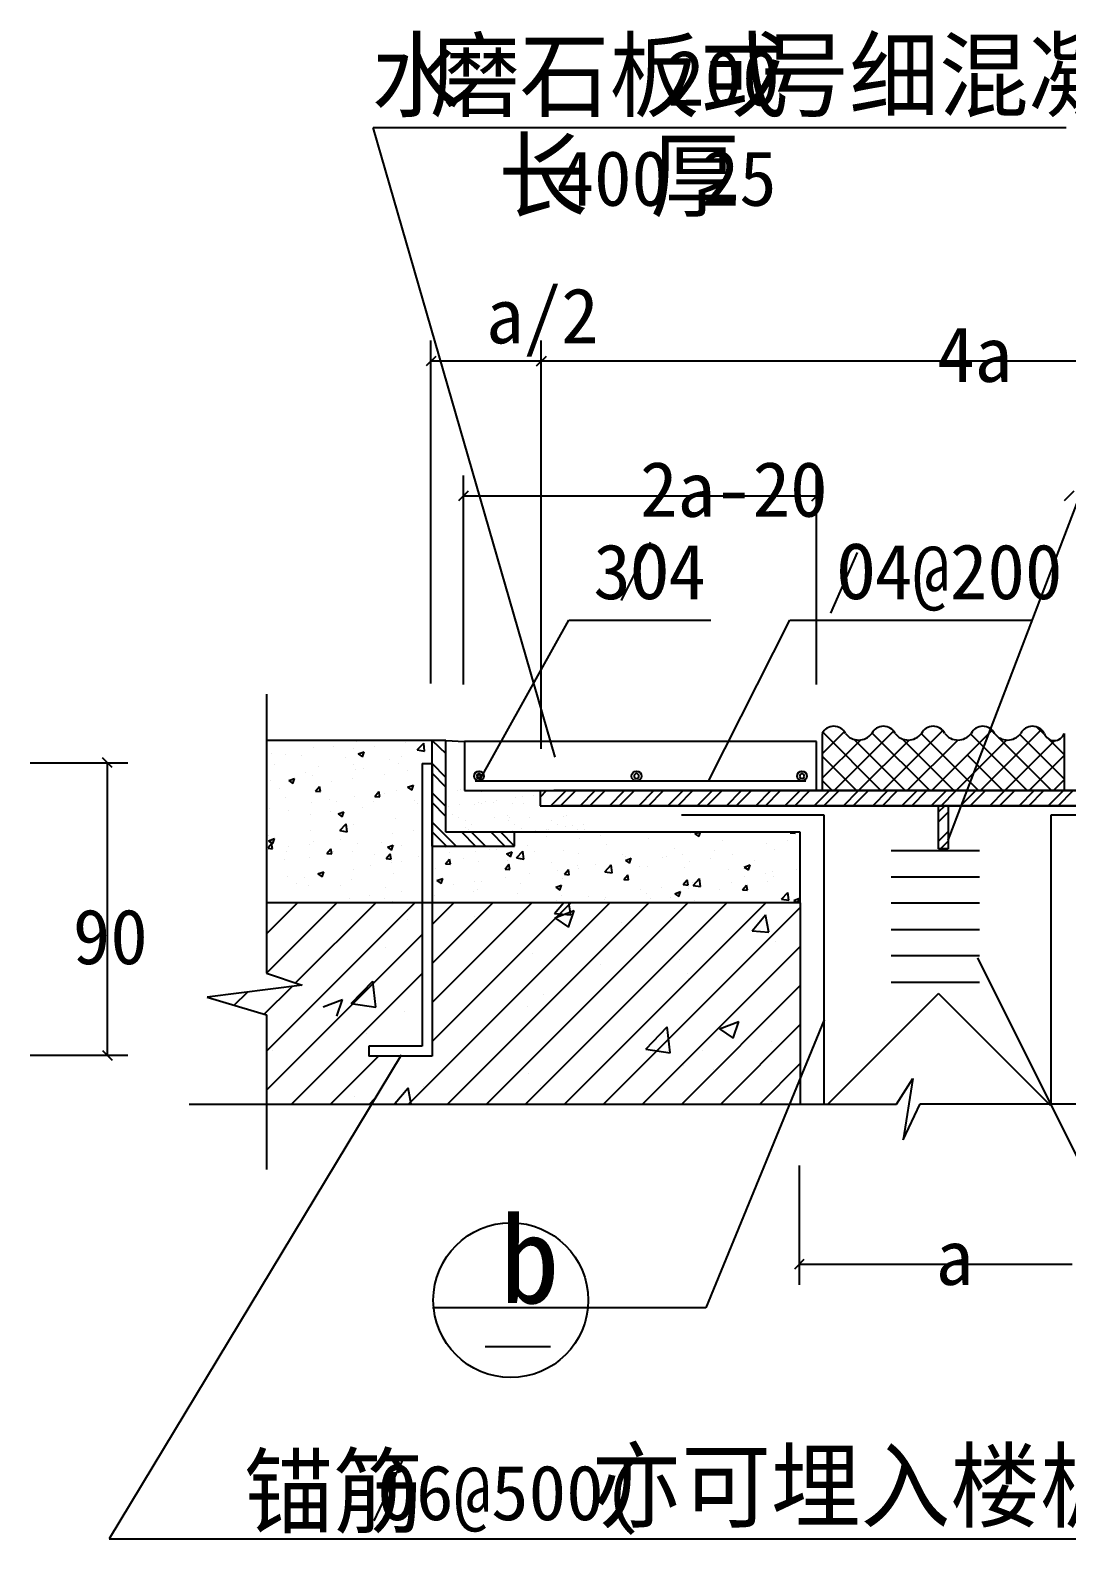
# Model space of a CAD drawing. Header units: metres. Extents: x 10696 to 16636, y 10609 to 14809.
# Drawn here: x 12981 to 13732, y 11501 to 12595 of the extents above; entities that cross this region are included whole.
import ezdxf

# ---------------------------------------------------------------- set-up
doc = ezdxf.new("R2010")
doc.units = ezdxf.units.M
for name, color, linetype in [('AXIS', 3, 'Continuous'), ('HATCH', 9, 'Continuous'), ('PUB_DIM', 4, 'Continuous'), ('PUB_TEXT', 7, 'Continuous'), ('S_SURFACE', 4, 'Continuous'), ('SXX', 4, 'Continuous'), ('XX', 7, 'Continuous'), ('ZX', 3, 'Continuous')]:
    doc.layers.add(name, color=color, linetype=linetype)

# ---------------------------------------------------------------- blocks, each defined once
blk = doc.blocks.new('_DIMX')
blk.add_lwpolyline([(-70, -70), (70, 70)])

msp = doc.modelspace()

# ---------------------------------------------------------------- linework, layer by layer
for p, q in [((13554.83, 12070.33), (13571.02, 12086.52)), ((13597.48, 12043.74), (13555.26, 12085.96)), ((13563.59, 12043.74), (13606.73, 12086.88)), ((13598.95, 12043.74), (13642.43, 12087.23)), ((13642.75, 12086.86), (13641.51, 12088.11)), ((13659.73, 12069.17), (13678.12, 12087.55)), ((13669.66, 12043.74), (13713.78, 12087.87)), ((13680.16, 12084.81), (13675.65, 12089.32)), ((13716.47, 12083.85), (13710.53, 12089.8)), ((13186.12, 12074.79), (13186.12, 12074.79)), ((13200.58, 12075.78), (13200.58, 12075.78)), ((13217.28, 12079.29), (13217.28, 12079.29)), ((13230.28, 12075.95), (13230.28, 12075.95)), ((13253.01, 12078.94), (13253.01, 12078.94)), ((13261.3, 12073.18), (13265.97, 12078.05)), ((13266.64, 12072.35), (13265.97, 12078.05)), ((13554.83, 12052.65), (13582.57, 12080.4)), ((13615.16, 12043.74), (13578.11, 12080.79)), ((13581.27, 12043.74), (13617.87, 12080.35)), ((13632.84, 12043.74), (13591.02, 12085.56)), ((13650.16, 12044.1), (13613.14, 12081.11)), ((13616.62, 12043.74), (13653.22, 12080.33)), ((13655.04, 12056.89), (13626.78, 12085.16)), ((13651.98, 12043.74), (13688.6, 12080.36)), ((13664.81, 12082.48), (13662.5, 12084.79)), ((13703.55, 12043.74), (13664.81, 12082.48)), ((13721.23, 12043.74), (13682.16, 12082.8)), ((13687.34, 12043.74), (13723.62, 12080.02)), ((13730.4, 12052.25), (13698.21, 12084.43)), ((13730.4, 12069.93), (13719.29, 12081.03)), ((13155.81, 12070.95), (13155.81, 12070.95)), ((13165.59, 12069.77), (13165.59, 12069.77)), ((13177.37, 12068.99), (13177.37, 12068.99)), ((13177.43, 12069.04), (13177.43, 12069.04)), ((13209.46, 12067.68), (13209.46, 12067.68)), ((13215.26, 12073.98), (13215.26, 12073.98)), ((13218.52, 12070.28), (13222.73, 12071.9)), ((13218.52, 12070.28), (13221.51, 12068.27)), ((13221.51, 12068.27), (13222.73, 12071.9)), ((13241.49, 12066.33), (13241.49, 12066.33)), ((13249.95, 12068.61), (13249.95, 12068.61)), ((13261.3, 12073.18), (13266.64, 12072.35)), ((13579.81, 12043.74), (13554.83, 12068.72)), ((13634.3, 12043.74), (13659.73, 12069.17)), ((13685.87, 12043.74), (13659.93, 12069.69)), ((13705.01, 12043.74), (13730.4, 12069.13)), ((13158.05, 12062.33), (13158.05, 12062.33)), ((13179.96, 12056.6), (13179.96, 12056.6)), ((13185.39, 12054.82), (13185.39, 12054.82)), ((13190.08, 12060.98), (13190.08, 12060.98)), ((13214.95, 12062.61), (13214.95, 12062.61)), ((13216.55, 12059.32), (13216.55, 12059.32)), ((13222.11, 12059.62), (13222.11, 12059.62)), ((13237.22, 12055.28), (13237.22, 12055.28)), ((13247.36, 12063.54), (13247.36, 12063.54)), ((13254.14, 12058.27), (13254.14, 12058.27)), ((13282.08, 12053.33), (13272.08, 12063.33)), ((13282.08, 12046.26), (13272.08, 12056.26)), ((13668.2, 12043.74), (13655.04, 12056.89)), ((13155.08, 12050.98), (13155.08, 12050.98)), ((13161.59, 12045.32), (13161.59, 12045.32)), ((13168.11, 12050.93), (13172.31, 12052.55)), ((13168.11, 12050.93), (13171.1, 12048.92)), ((13171.1, 12048.92), (13172.31, 12052.55)), ((13187.5, 12043.28), (13190.4, 12046.73)), ((13187.5, 12043.28), (13191.09, 12042.96)), ((13191.09, 12042.97), (13190.4, 12046.73)), ((13199.48, 12050.31), (13199.48, 12050.31)), ((13214.5, 12052.29), (13214.5, 12052.29)), ((13230.54, 12039.51), (13233.43, 12042.96)), ((13234.13, 12039.2), (13233.43, 12042.96)), ((13246.63, 12043.57), (13246.63, 12043.57)), ((13254.34, 12046.13), (13258.54, 12047.74)), ((13254.34, 12046.13), (13257.32, 12044.11)), ((13257.32, 12044.12), (13258.54, 12047.74)), ((13282.08, 12032.12), (13272.08, 12042.12)), ((13290.32, 12043.45), (13290.32, 12043.45)), ((13292.38, 12044.28), (13292.38, 12044.28)), ((13308.04, 12042.93), (13308.04, 12042.93)), ((13342.08, 12043.66), (13342.08, 12043.66)), ((13346.8, 12043.73), (13346.8, 12043.73)), ((13350.63, 12039.3), (13355.07, 12043.74)), ((13358.21, 12032.74), (13369.21, 12043.74)), ((13365.28, 12032.74), (13376.28, 12043.74)), ((13379.43, 12032.74), (13390.43, 12043.74)), ((13386.5, 12032.74), (13397.5, 12043.74)), ((13400.64, 12032.74), (13411.64, 12043.74)), ((13407.71, 12032.74), (13418.71, 12043.74)), ((13421.85, 12032.74), (13432.85, 12043.74)), ((13428.92, 12032.74), (13439.92, 12043.74)), ((13443.07, 12032.74), (13454.07, 12043.74)), ((13450.14, 12032.74), (13461.14, 12043.74)), ((13464.28, 12032.74), (13475.28, 12043.74)), ((13471.35, 12032.74), (13482.35, 12043.74)), ((13485.49, 12032.74), (13496.49, 12043.74)), ((13492.56, 12032.74), (13503.56, 12043.74)), ((13506.71, 12032.74), (13517.71, 12043.74)), ((13513.78, 12032.74), (13524.78, 12043.74)), ((13527.92, 12032.74), (13538.92, 12043.74)), ((13534.99, 12032.74), (13545.99, 12043.74)), ((13549.13, 12032.74), (13560.13, 12043.74)), ((13562.13, 12043.74), (13554.83, 12051.04)), ((13556.2, 12032.74), (13567.2, 12043.74)), ((13570.35, 12032.74), (13581.35, 12043.74)), ((13577.42, 12032.74), (13588.42, 12043.74)), ((13591.56, 12032.74), (13602.56, 12043.74)), ((13598.63, 12032.74), (13609.63, 12043.74)), ((13612.77, 12032.74), (13623.77, 12043.74)), ((13619.84, 12032.74), (13630.84, 12043.74)), ((13633.99, 12032.74), (13644.99, 12043.74)), ((13641.06, 12032.74), (13652.06, 12043.74)), ((13650.52, 12043.74), (13650.16, 12044.1)), ((13655.2, 12032.74), (13666.2, 12043.74)), ((13662.27, 12032.74), (13673.27, 12043.74)), ((13676.41, 12032.74), (13687.41, 12043.74)), ((13683.48, 12032.74), (13694.48, 12043.74)), ((13697.62, 12032.74), (13708.62, 12043.74)), ((13704.7, 12032.74), (13715.7, 12043.74)), ((13718.84, 12032.74), (13729.84, 12043.74)), ((13722.69, 12043.74), (13730.4, 12051.45)), ((13725.91, 12032.74), (13736.91, 12043.74)), ((13154.35, 12031), (13154.35, 12031)), ((13165.49, 12038.54), (13165.49, 12038.54)), ((13184.66, 12034.84), (13184.66, 12034.84)), ((13197.52, 12037.18), (13197.52, 12037.18)), ((13202.88, 12035.6), (13202.88, 12035.6)), ((13215.82, 12039.34), (13215.82, 12039.34)), ((13221.44, 12031.61), (13221.44, 12031.61)), ((13229.55, 12035.83), (13229.55, 12035.83)), ((13230.54, 12039.51), (13234.13, 12039.2)), ((13237.87, 12041.61), (13237.87, 12041.61)), ((13259.33, 12036.6), (13259.33, 12036.6)), ((13261.58, 12034.48), (13261.58, 12034.48)), ((13282.08, 12025.05), (13272.08, 12035.05)), ((13283.93, 12032.23), (13283.93, 12032.23)), ((13292.06, 12033.3), (13292.06, 12033.3)), ((13303.01, 12033.43), (13303.01, 12033.43)), ((13305.65, 12035.09), (13305.65, 12035.09)), ((13307.56, 12034.61), (13307.56, 12034.61)), ((13310.85, 12035.78), (13310.85, 12035.78)), ((13316.74, 12034.96), (13316.74, 12034.96)), ((13318.98, 12036.85), (13318.98, 12036.85)), ((13330.02, 12034.4), (13330.02, 12034.4)), ((13332.56, 12038.63), (13332.56, 12038.63)), ((13337.77, 12039.32), (13337.77, 12039.32)), ((13338.71, 12034.66), (13338.71, 12034.66)), ((13345.9, 12040.39), (13345.9, 12040.39)), ((13639.24, 12028.26), (13643.72, 12032.74)), ((13167.89, 12029.6), (13167.89, 12029.6)), ((13183.69, 12026.65), (13183.69, 12026.65)), ((13198.72, 12028.62), (13198.72, 12028.62)), ((13203.93, 12026.78), (13208.13, 12028.39)), ((13203.93, 12026.78), (13206.91, 12024.76)), ((13206.91, 12024.76), (13208.13, 12028.39)), ((13245.9, 12023.59), (13245.9, 12023.59)), ((13289.48, 12003.5), (13272.08, 12020.9)), ((13286.68, 12026.18), (13286.68, 12026.18)), ((13290.95, 12024.18), (13290.95, 12024.18)), ((13296.24, 12021.92), (13296.24, 12021.92)), ((13317.13, 12024.51), (13317.13, 12024.51)), ((13326.69, 12025.84), (13326.69, 12025.84)), ((13327.38, 12021.98), (13327.38, 12021.98)), ((13328.53, 12024.15), (13328.53, 12024.15)), ((13342.71, 12024.39), (13342.71, 12024.39)), ((13358.53, 12022.04), (13358.53, 12022.04)), ((13367.29, 12024.95), (13367.29, 12024.95)), ((13369.72, 12025.36), (13369.72, 12025.36)), ((13639.24, 12021.19), (13646.24, 12028.19)), ((13153.62, 12011.03), (13153.62, 12011.03)), ((13183.93, 12014.87), (13183.93, 12014.87)), ((13205.22, 12014.73), (13209.89, 12019.6)), ((13205.22, 12014.73), (13210.56, 12013.9)), ((13210.56, 12013.9), (13209.89, 12019.6)), ((13215.09, 12019.37), (13215.09, 12019.37)), ((13243.55, 12012.94), (13243.55, 12012.94)), ((13258.57, 12014.92), (13258.57, 12014.92)), ((13282.41, 12003.5), (13272.08, 12013.83)), ((13303.62, 12003.5), (13293.62, 12013.5)), ((13296.63, 12017.06), (13296.63, 12017.06)), ((13298.47, 12015.37), (13298.47, 12015.37)), ((13300.46, 12019.24), (13300.46, 12019.24)), ((13310.69, 12003.5), (13300.69, 12013.5)), ((13303.64, 12014.16), (13303.64, 12014.16)), ((13324.83, 12003.5), (13314.83, 12013.5)), ((13331.9, 12003.5), (13321.9, 12013.51)), ((13330.65, 12015.14), (13330.65, 12015.14)), ((13331.6, 12019.29), (13331.6, 12019.29)), ((13337.23, 12016.18), (13337.23, 12016.18)), ((13341.78, 12013.96), (13341.78, 12013.96)), ((13346.99, 12014.64), (13346.99, 12014.64)), ((13354.74, 12010.65), (13354.74, 12010.65)), ((13355.12, 12015.71), (13355.12, 12015.71)), ((13356.82, 12015.47), (13356.82, 12015.47)), ((13362.74, 12019.35), (13362.74, 12019.35)), ((13368.7, 12017.5), (13368.7, 12017.5)), ((13373.91, 12018.19), (13373.91, 12018.19)), ((13377.25, 12015.83), (13377.25, 12015.83)), ((13379.04, 12009.19), (13379.04, 12009.19)), ((13379.09, 12014.14), (13379.09, 12014.14)), ((13382.04, 12019.26), (13382.04, 12019.26)), ((13382.4, 12015.35), (13382.4, 12015.35)), ((13394.06, 12011.17), (13394.06, 12011.17)), ((13459.3, 12012.62), (13459.3, 12012.62)), ((13462.61, 12012.36), (13465.59, 12013.5)), ((13462.61, 12012.36), (13465.59, 12010.35)), ((13465.59, 12010.35), (13466.65, 12013.5)), ((13531.79, 12013.16), (13532.08, 12013.5)), ((13531.79, 12013.16), (13535.38, 12012.84)), ((13535.37, 12012.84), (13535.25, 12013.5)), ((13639.24, 12007.05), (13646.24, 12014.05)), ((13153.27, 12001.87), (13156.38, 12001.6)), ((13153.29, 12002.5), (13155.69, 12005.36)), ((13153.51, 12007.42), (13157.71, 12009.04)), ((13153.51, 12007.42), (13156.5, 12005.41)), ((13153.81, 12007.88), (13153.81, 12007.88)), ((13156.38, 12001.6), (13155.69, 12005.36)), ((13156.5, 12005.41), (13157.71, 12009.04)), ((13166.46, 11999.82), (13166.46, 11999.82)), ((13167.91, 12002.98), (13167.91, 12002.98)), ((13182.93, 12004.96), (13182.93, 12004.96)), ((13185.84, 12006.52), (13185.84, 12006.52)), ((13195.83, 11998.15), (13198.72, 12001.59)), ((13195.83, 11998.15), (13199.42, 11997.83)), ((13198.49, 11998.47), (13198.49, 11998.47)), ((13199.42, 11997.83), (13198.72, 12001.59)), ((13200.4, 11999.8), (13200.4, 11999.8)), ((13205.66, 12007.95), (13205.66, 12007.95)), ((13214.36, 11999.39), (13214.36, 11999.39)), ((13217.87, 12005.17), (13217.87, 12005.17)), ((13235.39, 12005.81), (13235.39, 12005.81)), ((13239.74, 12002.62), (13243.94, 12004.23)), ((13239.74, 12002.62), (13242.72, 12000.61)), ((13242.72, 12000.61), (13243.94, 12004.23)), ((13245.17, 12003.62), (13245.17, 12003.62)), ((13249.9, 12003.82), (13249.9, 12003.82)), ((13281.93, 12002.46), (13281.93, 12002.46)), ((13284.76, 11998.64), (13284.76, 11998.64)), ((13303.4, 11999.23), (13303.4, 11999.23)), ((13313.96, 12001.11), (13313.96, 12001.11)), ((13318.42, 12001.21), (13318.42, 12001.21)), ((13325.97, 11997.81), (13330.17, 11999.43)), ((13328.95, 11995.8), (13330.17, 11999.43)), ((13333.29, 11994.87), (13337.96, 11999.74)), ((13338.63, 11994.04), (13337.96, 11999.74)), ((13341.15, 12004.2), (13341.15, 12004.2)), ((13345.99, 11999.76), (13345.99, 11999.76)), ((13367.02, 12000.05), (13367.02, 12000.05)), ((13378.01, 11998.4), (13378.01, 11998.4)), ((13398.18, 12004.55), (13398.18, 12004.55)), ((13428.99, 12008.77), (13428.99, 12008.77)), ((13447.64, 12001.67), (13447.64, 12001.67)), ((13476.64, 12000.45), (13476.64, 12000.45)), ((13482.63, 12007.68), (13482.63, 12007.68)), ((13514.53, 12005.44), (13514.53, 12005.44)), ((13520.54, 12001.37), (13520.54, 12001.37)), ((13529.55, 12007.42), (13529.55, 12007.42)), ((13640.76, 12001.5), (13646.24, 12006.97)), ((13165.41, 11993.8), (13165.41, 11993.8)), ((13183.2, 11994.9), (13183.2, 11994.9)), ((13227.76, 11989.27), (13227.76, 11989.27)), ((13230.52, 11997.11), (13230.52, 11997.11)), ((13238.86, 11994.38), (13241.76, 11997.83)), ((13238.86, 11994.38), (13242.45, 11994.07)), ((13242.45, 11994.07), (13241.76, 11997.83)), ((13242.78, 11991.25), (13242.78, 11991.25)), ((13249.77, 11992.64), (13249.77, 11992.64)), ((13262.55, 11995.76), (13262.55, 11995.76)), ((13274.74, 11987.49), (13274.74, 11987.49)), ((13281.9, 11990.62), (13284.79, 11994.06)), ((13281.9, 11990.62), (13285.49, 11990.3)), ((13285.49, 11990.3), (13284.79, 11994.06)), ((13294.58, 11994.41), (13294.58, 11994.41)), ((13305.91, 11991.99), (13305.91, 11991.99)), ((13324.94, 11986.85), (13327.83, 11990.3)), ((13325.97, 11997.81), (13328.95, 11995.8)), ((13326.61, 11993.05), (13326.61, 11993.05)), ((13328.52, 11986.54), (13327.83, 11990.3)), ((13333.29, 11994.87), (13338.63, 11994.04)), ((13336.71, 11996.21), (13336.71, 11996.21)), ((13358.64, 11991.7), (13358.64, 11991.7)), ((13377.66, 11989.66), (13377.66, 11989.66)), ((13378.27, 11987.5), (13378.27, 11987.5)), ((13390.67, 11990.35), (13390.67, 11990.35)), ((13397.32, 11984.94), (13402, 11989.81)), ((13401, 11990.49), (13401, 11990.49)), ((13402.66, 11984.11), (13402, 11989.81)), ((13410.04, 11997.05), (13410.04, 11997.05)), ((13412.2, 11993.01), (13416.4, 11994.62)), ((13412.2, 11993.01), (13415.18, 11991)), ((13412.65, 11995.66), (13412.65, 11995.66)), ((13415.18, 11991), (13416.4, 11994.62)), ((13422.69, 11988.99), (13422.69, 11988.99)), ((13428.26, 11988.8), (13428.26, 11988.8)), ((13438.89, 11995.48), (13438.89, 11995.48)), ((13442.07, 11995.7), (13442.07, 11995.7)), ((13453.91, 11997.46), (13453.91, 11997.46)), ((13454.72, 11987.64), (13454.72, 11987.64)), ((13458.57, 11992.64), (13458.57, 11992.64)), ((13474.1, 11994.35), (13474.1, 11994.35)), ((13489.73, 11997.14), (13489.73, 11997.14)), ((13498.42, 11988.2), (13502.62, 11989.82)), ((13498.42, 11988.2), (13501.41, 11986.19)), ((13501.41, 11986.19), (13502.62, 11989.82)), ((13506.13, 11992.99), (13506.13, 11992.99)), ((13538.16, 11991.64), (13538.16, 11991.64)), ((13167.15, 11981.29), (13167.15, 11981.29)), ((13179.79, 11980.62), (13179.79, 11980.62)), ((13189.33, 11983.27), (13193.53, 11984.88)), ((13189.33, 11983.27), (13192.31, 11981.25)), ((13189.87, 11984.29), (13189.87, 11984.29)), ((13192.31, 11981.25), (13193.53, 11984.88)), ((13213.63, 11979.42), (13213.63, 11979.42)), ((13214.78, 11986.63), (13214.78, 11986.63)), ((13244.44, 11983.65), (13244.44, 11983.65)), ((13275.55, 11978.46), (13279.76, 11980.07)), ((13275.55, 11978.46), (13278.54, 11976.45)), ((13278.54, 11976.45), (13279.76, 11980.07)), ((13302.64, 11977.54), (13302.64, 11977.54)), ((13307.67, 11977.64), (13307.67, 11977.64)), ((13324.94, 11986.85), (13328.52, 11986.54)), ((13325.36, 11980.54), (13325.36, 11980.54)), ((13342.67, 11983.65), (13342.67, 11983.65)), ((13363.25, 11985.53), (13363.25, 11985.53)), ((13366.29, 11980.08), (13366.29, 11980.08)), ((13367.97, 11983.09), (13370.86, 11986.53)), ((13367.97, 11983.09), (13371.56, 11982.77)), ((13371.56, 11982.77), (13370.86, 11986.53)), ((13397.32, 11984.94), (13402.66, 11984.11)), ((13397.45, 11984.58), (13397.45, 11984.58)), ((13411.01, 11979.32), (13413.9, 11982.77)), ((13411.01, 11979.32), (13414.59, 11979.01)), ((13414.59, 11979.01), (13413.9, 11982.77)), ((13454.04, 11975.56), (13456.94, 11979)), ((13457.63, 11975.24), (13456.93, 11979)), ((13460.85, 11976.79), (13460.85, 11976.79)), ((13461.36, 11975.01), (13466.03, 11979.88)), ((13466.69, 11974.18), (13466.03, 11979.88)), ((13486.75, 11986.29), (13486.75, 11986.29)), ((13489, 11977.17), (13489, 11977.17)), ((13498.74, 11981.78), (13498.74, 11981.78)), ((13513.77, 11983.75), (13513.77, 11983.75)), ((13515.14, 11977.88), (13515.14, 11977.88)), ((13518.78, 11984.93), (13518.78, 11984.93)), ((13519.81, 11981.39), (13519.81, 11981.39)), ((13536.49, 11986.75), (13536.49, 11986.75)), ((13173.9, 11976.03), (13173.9, 11976.03)), ((13182.47, 11974.92), (13182.47, 11974.92)), ((13205.93, 11974.67), (13205.93, 11974.67)), ((13211.98, 11965.61), (13211.98, 11965.61)), ((13227, 11967.59), (13227, 11967.59)), ((13237.69, 11965.63), (13237.69, 11965.63)), ((13237.96, 11973.32), (13237.96, 11973.32)), ((13249.72, 11970.58), (13249.72, 11970.58)), ((13272.68, 11971.64), (13272.68, 11971.64)), ((13274.01, 11967.51), (13274.01, 11967.51)), ((13287.62, 11975.57), (13287.62, 11975.57)), ((13302.02, 11970.61), (13302.02, 11970.61)), ((13305.18, 11972.01), (13305.18, 11972.01)), ((13334.05, 11969.26), (13334.05, 11969.26)), ((13335.98, 11976.24), (13335.98, 11976.24)), ((13361.78, 11973.66), (13365.98, 11975.27)), ((13361.78, 11973.66), (13364.77, 11971.64)), ((13364.77, 11971.64), (13365.98, 11975.27)), ((13366.08, 11967.91), (13366.08, 11967.91)), ((13385.21, 11966.83), (13385.21, 11966.83)), ((13398.11, 11966.55), (13398.11, 11966.55)), ((13423.11, 11971.82), (13423.11, 11971.82)), ((13427.53, 11968.83), (13427.53, 11968.83)), ((13438.13, 11973.8), (13438.13, 11973.8)), ((13445.16, 11965.87), (13445.16, 11965.87)), ((13448.01, 11968.85), (13452.21, 11970.46)), ((13448.01, 11968.85), (13450.99, 11966.84)), ((13450.99, 11966.84), (13452.21, 11970.46)), ((13454.04, 11975.56), (13457.63, 11975.24)), ((13457.84, 11972.67), (13457.84, 11972.67)), ((13461.36, 11975.01), (13466.7, 11974.18)), ((13480.15, 11971.88), (13480.15, 11971.88)), ((13497.08, 11971.79), (13499.97, 11975.24)), ((13497.08, 11971.79), (13500.66, 11971.48)), ((13500.66, 11971.48), (13499.97, 11975.24)), ((13525.39, 11965.08), (13530.07, 11969.95)), ((13530.73, 11964.25), (13530.07, 11969.95)), ((13534.24, 11964.05), (13538.44, 11965.66)), ((13537.33, 11962.34), (13538.44, 11965.66)), ((13152.02, 11854.91), (13259.45, 11962.34)), ((13152.02, 11911.48), (13202.89, 11962.34)), ((13152.02, 11939.76), (13174.6, 11962.34)), ((13173.07, 11904.24), (13231.17, 11962.34)), ((13195.94, 11957.04), (13195.94, 11957.04)), ((13243.71, 11963.67), (13243.71, 11963.67)), ((13255.04, 11816.5), (13400.88, 11962.34)), ((13272.08, 11861.83), (13372.59, 11962.34)), ((13272.08, 11890.11), (13344.31, 11962.34)), ((13272.08, 11918.4), (13316.02, 11962.34)), ((13272.08, 11946.68), (13287.74, 11962.34)), ((13283.32, 11816.5), (13429.16, 11962.34)), ((13311.61, 11816.5), (13457.44, 11962.34)), ((13339.89, 11816.5), (13485.73, 11962.34)), ((13360.79, 11954.65), (13367.25, 11962.34)), ((13360.79, 11954.65), (13372.74, 11953.6)), ((13361.09, 11951.44), (13375.09, 11956.81)), ((13362.49, 11963.84), (13362.49, 11963.84)), ((13368.17, 11816.5), (13514.01, 11962.34)), ((13371.05, 11944.71), (13375.11, 11956.79)), ((13372.76, 11953.58), (13371.15, 11962.34)), ((13396.46, 11816.5), (13538.89, 11958.93)), ((13396.72, 11964.6), (13396.72, 11964.6)), ((13430.14, 11965.2), (13430.14, 11965.2)), ((13462.17, 11963.85), (13462.17, 11963.85)), ((13494.19, 11962.49), (13494.19, 11962.49)), ((13520.71, 11963.08), (13520.71, 11963.08)), ((13525.39, 11965.08), (13530.73, 11964.25)), ((13529.52, 11964.71), (13529.52, 11964.71)), ((13534.24, 11964.05), (13536.76, 11962.34)), ((13254.58, 11949.94), (13254.58, 11949.94)), ((13302.71, 11952.53), (13302.71, 11952.53)), ((13361.09, 11951.44), (13371.03, 11944.73)), ((13409.47, 11948.02), (13409.47, 11948.02)), ((13504.24, 11942.1), (13513.88, 11953.59)), ((13516.21, 11941.03), (13513.9, 11953.57)), ((13516.24, 11943.51), (13516.24, 11943.51)), ((13152.02, 11826.62), (13264.88, 11939.48)), ((13504.24, 11942.1), (13516.2, 11941.05)), ((13520.7, 11934.38), (13520.7, 11934.38)), ((13238.11, 11930.18), (13238.11, 11930.18)), ((13344.88, 11925.66), (13344.88, 11925.66)), ((13424.74, 11816.5), (13538.89, 11930.65)), ((13170.18, 11816.5), (13264.88, 11911.2)), ((13394.39, 11917.75), (13394.39, 11917.75)), ((13451.64, 11921.15), (13451.64, 11921.15)), ((13457.04, 11911.16), (13457.04, 11911.16)), ((13150.42, 11881.59), (13170.55, 11901.73)), ((13213.49, 11889.42), (13229.07, 11905.66)), ((13231.3, 11886.65), (13229.09, 11905.64)), ((13318.65, 11907.78), (13318.65, 11907.78)), ((13453.03, 11816.5), (13538.89, 11902.36)), ((13458.12, 11907.56), (13458.12, 11907.56)), ((13128.66, 11888.11), (13138.23, 11897.69)), ((13193.04, 11886.93), (13207.04, 11892.31)), ((13203.01, 11880.2), (13207.06, 11892.29)), ((13213.49, 11889.42), (13231.28, 11886.66)), ((13353.16, 11896.16), (13353.16, 11896.16)), ((13142.27, 11884.56), (13142.27, 11884.56)), ((13252.14, 11883.36), (13252.14, 11883.36)), ((13341.48, 11887.54), (13341.48, 11887.54)), ((13224.85, 11867.52), (13224.85, 11867.52)), ((13426.94, 11856.32), (13442.52, 11872.55)), ((13444.75, 11853.54), (13442.54, 11872.54)), ((13480.47, 11870.91), (13494.47, 11876.29)), ((13480.47, 11870.91), (13490.41, 11864.2)), ((13481.31, 11816.5), (13538.89, 11874.08)), ((13490.43, 11864.18), (13494.49, 11876.27)), ((13426.94, 11856.32), (13444.73, 11853.56)), ((13518.16, 11862.09), (13518.16, 11862.09)), ((13156.15, 11855.38), (13156.15, 11855.38)), ((13198.47, 11816.5), (13233.16, 11851.2)), ((13262.92, 11850.87), (13262.92, 11850.87)), ((13369.68, 11846.36), (13369.68, 11846.36)), ((13468.09, 11855.5), (13468.09, 11855.5)), ((13509.6, 11816.5), (13538.89, 11845.79)), ((13341.78, 11838.87), (13341.78, 11838.87)), ((13454.61, 11844.58), (13454.61, 11844.58)), ((13476.45, 11841.85), (13476.45, 11841.85)), ((13245.09, 11816.76), (13254.73, 11828.25)), ((13256.91, 11816.5), (13254.75, 11828.23)), ((13266.03, 11828.89), (13266.03, 11828.89)), ((13350.73, 11829.58), (13350.73, 11829.58)), ((13215.97, 11822.3), (13215.97, 11822.3)), ((13226.75, 11816.5), (13230.43, 11820.18)), ((13245.09, 11816.76), (13248.02, 11816.5)), ((13249.71, 11816.78), (13249.71, 11816.78))]:
    msp.add_line(p, q)
at = {"layer": 'AXIS'}
for p, q in [((13272.08, 12003.5), (13272.08, 12080.08)), ((13350.46, 12043.74), (13350.46, 12032.74)), ((13934.85, 12043.74), (13360.35, 12043.74)), ((13350.46, 12032.74), (13925.12, 12032.74)), ((13925.12, 12032.74), (13360.35, 12032.74)), ((13331.9, 12003.5), (13331.9, 12013.5)), ((13272.08, 12003.5), (13331.9, 12003.5))]:
    msp.add_line(p, q, dxfattribs=at)
msp.add_circle((13329.1, 11674.32), 56.13, dxfattribs=at)
at = {"layer": 'HATCH'}
msp.add_line((13310.54, 11640.74), (13357.91, 11640.74), dxfattribs=at)
at = {"layer": 'PUB_DIM'}
for p, q in [((13271.21, 12121.27), (13271.21, 12370.04)), ((13351.21, 12073.93), (13351.21, 12370.04)), ((13351.21, 12121.27), (13351.21, 12370.04)), ((13351.16, 12355.04), (13271.26, 12355.04)), ((13925.16, 12355.04), (13351.26, 12355.04)), ((13294.81, 12120.56), (13294.81, 12272.24)), ((13550.81, 12120.56), (13550.81, 12272.24)), ((13550.76, 12257.24), (13294.86, 12257.24)), ((13357.97, 12079.37), (13357.97, 12079.37)), ((13357.97, 12079.37), (13357.97, 12079.37)), ((13357.97, 12079.37), (13357.97, 12079.37)), ((13357.97, 12079.37), (13357.97, 12079.37)), ((13357.97, 12079.37), (13357.97, 12079.37)), ((13357.97, 12079.37), (13357.97, 12079.37)), ((13357.97, 12079.37), (13357.97, 12079.37)), ((12980.67, 12063.86), (13051.56, 12063.86)), ((13036.56, 12063.81), (13036.56, 11851.91)), ((12980.67, 11851.86), (13051.56, 11851.86)), ((13538.22, 11771.97), (13538.22, 11685.39)), ((13538.27, 11700.39), (13736.17, 11700.39))]:
    msp.add_line(p, q, dxfattribs=at)
at = {"layer": 'PUB_TEXT'}
msp.add_line((13282.08, 12080.08), (13295.49, 12079.37), dxfattribs=at)
at = {"layer": 'S_SURFACE'}
for p, q in [((13668.89, 12000.15), (13604.89, 12000.15)), ((13604.89, 11981.11), (13668.89, 11981.11)), ((13538.89, 11962.34), (13152.02, 11962.34)), ((13538.89, 11962.34), (13538.89, 11816.5)), ((13668.89, 11962.07), (13604.89, 11962.07)), ((13604.89, 11943.03), (13668.89, 11943.03)), ((13668.89, 11923.99), (13604.89, 11923.99)), ((13604.89, 11904.95), (13668.89, 11904.95))]:
    msp.add_line(p, q, dxfattribs=at)
at = {"layer": 'SXX'}
for p, q in [((13272.08, 12080.08), (13282.08, 12070.53)), ((13550.85, 12079.37), (13295.49, 12079.37)), ((13295.49, 12079.37), (13295.49, 12043.74)), ((13550.85, 12043.74), (13550.85, 12079.37)), ((13554.83, 12085.22), (13554.83, 12043.3)), ((13730.4, 12085.22), (13730.4, 12043.3)), ((13295.49, 12043.74), (13550.85, 12043.74)), ((13350.63, 12043.74), (13925.12, 12043.74)), ((13639.24, 12001.5), (13639.24, 12032.74)), ((13646.24, 12032.74), (13646.24, 12001.5)), ((13646.24, 12001.5), (13639.24, 12001.5))]:
    msp.add_line(p, q, dxfattribs=at)
for centre in [(13306.09, 12054.25), (13420.31, 12054.25), (13540.26, 12054.25)]:
    msp.add_circle(centre, 3.6, dxfattribs=at)
for centre, radius, start, end in [((13563.34, 12080.7), 9.64, 27.99, 152.01), ((13599.34, 12080.7), 9.64, 27.99, 152.01), ((13635.34, 12080.7), 9.64, 27.99, 152.01), ((13671.34, 12080.7), 9.64, 27.99, 152.01), ((13707.34, 12080.7), 9.64, 27.99, 152.01), ((13581.34, 12091.98), 11.65, 215.47, 324.53), ((13617.34, 12091.98), 11.65, 215.47, 324.53), ((13653.34, 12091.98), 11.65, 215.47, 324.53), ((13689.34, 12091.98), 11.65, 215.47, 324.53), ((13723.13, 12087.69), 7.68, 198.72, 341.28), ((13306.09, 12054.25), 1.75, 0, 180), ((13306.09, 12054.25), 1.75, 0, 180), ((13306.09, 12054.25), 1.75, 180, 0), ((13306.09, 12054.25), 1.75, 180, 0), ((13306.09, 12054.25), 1, 0, 180), ((13306.09, 12054.25), 1, 0, 180), ((13306.09, 12054.25), 1, 180, 0), ((13306.09, 12054.25), 1, 180, 0), ((13420.31, 12054.25), 1.75, 0, 180), ((13420.31, 12054.25), 1.75, 0, 180), ((13420.31, 12054.25), 1.75, 180, 0), ((13420.31, 12054.25), 1.75, 180, 0), ((13540.26, 12054.25), 1.75, 0, 180), ((13540.26, 12054.25), 1.75, 180, 0)]:
    msp.add_arc(centre, radius, start, end, dxfattribs=at)
at = {"layer": 'XX'}
for p, q in [((13646.24, 12007.79), (13857.46, 12560.73)), ((13361.25, 12068.03), (13229.25, 12524.51)), ((13229.25, 12524.51), (13731.84, 12524.51)), ((13430.29, 12223.77), (13409.18, 12181.58)), ((13580.22, 12216.41), (13560.95, 12172.38)), ((13306.09, 12050.65), (13371.31, 12167.25)), ((13371.31, 12167.25), (13474.28, 12167.25)), ((13472.4, 12050.65), (13531.39, 12167.25)), ((13531.39, 12167.25), (13707.15, 12167.25)), ((13152.02, 12113.68), (13152.02, 11911.25)), ((13282.08, 12080.08), (13152.02, 12080.08)), ((13282.08, 12013.5), (13282.08, 12080.08)), ((13264.88, 12063.33), (13264.88, 11858.4)), ((13264.88, 12063.33), (13272.08, 12063.33)), ((13272.08, 12063.33), (13272.08, 11851.2)), ((13543.12, 12050.65), (13303.23, 12050.65)), ((13556.23, 12025.94), (13452.92, 12025.94)), ((13556.23, 11816.5), (13556.23, 12025.94)), ((13720.87, 11816.61), (13720.87, 12026.07)), ((13720.87, 12026.07), (13824.18, 12026.07)), ((13318.61, 12013.5), (13282.08, 12013.5)), ((13538.89, 12013.5), (13318.61, 12013.5)), ((13538.89, 11962.34), (13538.89, 12013.5)), ((13667.5, 11922.36), (13794.95, 11667.04)), ((13152.02, 11911.25), (13177.88, 11902.64)), ((13152.02, 11911.25), (13152.02, 11911.25)), ((13177.88, 11902.64), (13108.92, 11894.03)), ((13108.92, 11894.03), (13152.02, 11881.11)), ((13559.01, 11816.5), (13639.14, 11896.63)), ((13720.34, 11815.44), (13639.14, 11896.63)), ((13152.02, 11881.11), (13152.02, 11769.13)), ((13556.23, 11877.56), (13470.44, 11668.86)), ((13226.3, 11858.4), (13226.3, 11851.2)), ((13264.88, 11858.4), (13226.3, 11858.4)), ((13249.55, 11851.88), (13038.06, 11501.28)), ((13272.08, 11851.2), (13226.3, 11851.2)), ((13608.86, 11816.5), (13620.52, 11835.01)), ((13620.52, 11835.01), (13613.61, 11790.55)), ((13095.99, 11816.5), (13608.86, 11816.5)), ((13613.61, 11790.55), (13625.89, 11816.61)), ((13625.89, 11816.61), (14182.06, 11816.61)), ((13470.44, 11668.86), (13272.42, 11668.86)), ((13251.92, 11561.08), (13229.92, 11514.23)), ((13038.06, 11501.28), (13987.63, 11501.28))]:
    msp.add_line(p, q, dxfattribs=at)

# ---------------------------------------------------------------- block references
at = {"layer": 'PUB_DIM', "xscale": 0.05, "yscale": 0.05, "zscale": 0.05}
for p, rotation in [((13271.21, 12355.04), 180), ((13351.21, 12355.04), 180), ((13294.81, 12257.24), 180), ((13733.94, 12257.24), 180), ((13036.56, 12063.86), 90), ((13036.56, 11851.86), 270), ((13538.22, 11700.39), 180)]:
    msp.add_blockref('_DIMX', p, dxfattribs=dict(at, rotation=rotation))
for p in [(13351.21, 12355.04), (13550.81, 12257.24)]:
    msp.add_blockref('_DIMX', p, dxfattribs=at)

# ---------------------------------------------------------------- texts
at = {"layer": 'PUB_DIM', "char_height": 40, "attachment_point": 1}
for s, insert in [('\\A1;a/2', (13311.21, 12408.02)), ('\\A1;4a', (13638.21, 12380.04)), ('\\A1;2a-20', (13422.81, 12282.24)), ('\\A1;90', (13011.56, 11957.86)), ('\\A1;a', (13637.22, 11725.39))]:
    msp.add_mtext(s, dxfattribs=dict(at, insert=insert))
at = {"layer": 'PUB_TEXT'}
for s, height, p in [('水', 50, (13228.32, 12537.44)), ('磨石板或', 50, (13270.71, 12537.44)), ('号细混凝土', 50, (13509.54, 12537.44)), ('200', 40, (13442.47, 12540.35)), ('长', 50, (13320.13, 12464.76)), ('厚', 50, (13430.17, 12464.76)), ('400', 40, (13362.29, 12467.67)), ('25', 40, (13467.53, 12467.67)), ('3O4', 40, (13388.99, 12182.49)), ('O4@200', 40, (13565.85, 12182.49)), ('亦可埋入楼板以上的构造层内', 50, (13387.78, 11514.78)), (' 锚筋', 50, (13101.5, 11510.8)), ('O6@500(', 40, (13233.22, 11514.78))]:
    msp.add_text(s, height=height, dxfattribs=at).set_placement(p)
at = {"layer": 'ZX'}
msp.add_text('b', height=63.65, dxfattribs=at).set_placement((13321.23, 11672.18))

doc.saveas('drawing.dxf')
